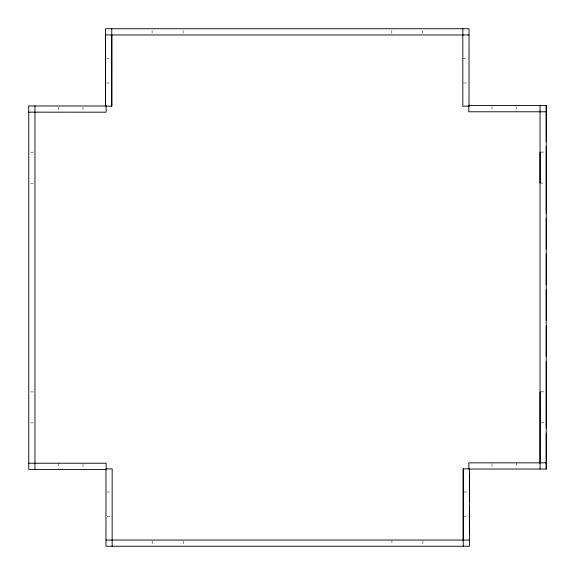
<?xml version="1.0" encoding="UTF-8"?>
<svg xmlns="http://www.w3.org/2000/svg" width="575" height="575" viewBox="0 0 575 575"><rect width="100%" height="100%" fill="white"/><g stroke="black" fill="none" stroke-linecap="round" stroke-linejoin="round"><path stroke-width="0.43" stroke-dasharray="2.88 2.16" d="M106.468 58.219L111.78 58.219M462.832 58.219L468.143 58.219M106.468 83.023L110.896 83.016M463.716 83.023L468.143 83.016M30.518 152.174L34.062 152.181M540.931 152.08L544.482 152.08M540.047 183.08L544.482 183.08M30.518 183.173L34.062 183.181M540.931 391.827L544.482 391.827M30.518 391.92L34.953 391.92M540.931 422.826L544.482 422.826M30.518 422.92L34.062 422.92M106.857 491.984L111.284 491.984M464.104 491.984L468.532 491.984M106.857 516.781L112.168 516.781M463.22 516.781L468.532 516.781M516.781 106.468L516.781 111.78M516.781 462.832L516.781 468.143M491.984 106.468L491.977 110.896M491.984 463.716L491.977 468.143M422.826 30.518L422.819 34.069M422.92 540.938L422.92 544.482M391.92 540.047L391.92 544.482M391.827 30.518L391.819 34.069M183.173 540.938L183.173 544.482M183.08 30.518L183.08 34.953M152.174 540.938L152.174 544.482M152.08 30.518L152.08 34.069M83.016 106.857L83.023 111.284M83.016 464.104L83.023 468.532M58.219 106.857L58.219 112.168M58.219 463.22L58.219 468.532"/><path stroke-width="0.86" d="M105.584 106.138L105.584 28.75L469.049 28.75L469.02 106.159M111.773 28.772L111.773 106.159L111.78 34.953M463.22 540.047L463.22 468.862L469.416 468.862L469.416 546.25L105.951 546.25L105.972 468.862L112.168 468.862L112.154 546.25M540.047 462.832L540.047 110.946M546.236 462.853L468.862 462.832L468.848 469.035L546.25 469.049L546.25 105.584L468.848 105.584L468.848 111.787L546.236 111.787M462.817 34.967L462.817 106.159L469.027 106.138M469.035 34.974L105.57 34.974L105.57 106.159L111.78 106.138M540.033 111.787L540.033 105.584M106.145 105.987L28.75 105.951L28.757 469.437L106.145 469.43L106.138 463.22L28.757 463.234M28.757 112.168L106.145 112.183L106.138 105.972M105.951 540.047L469.416 540.047M546.236 105.584L546.236 141.421M546.243 146.539L546.236 213.088M546.243 218.205L546.236 248.925M546.243 254.042L546.236 284.762M546.243 289.879L546.236 320.591M546.243 325.709L546.236 356.428M546.243 361.546L546.236 428.095M546.243 433.212L546.236 469.049M540.047 152.08L540.047 183.08M540.047 391.827L540.033 469.049M469.416 473.786L469.416 501.688M469.416 506.338L469.416 534.24M463.22 468.862L463.22 546.25M462.839 28.772L462.832 34.974M105.577 40.775L105.57 68.684M105.577 73.32L105.57 101.229M34.953 105.972L34.953 469.437"/></g></svg>
